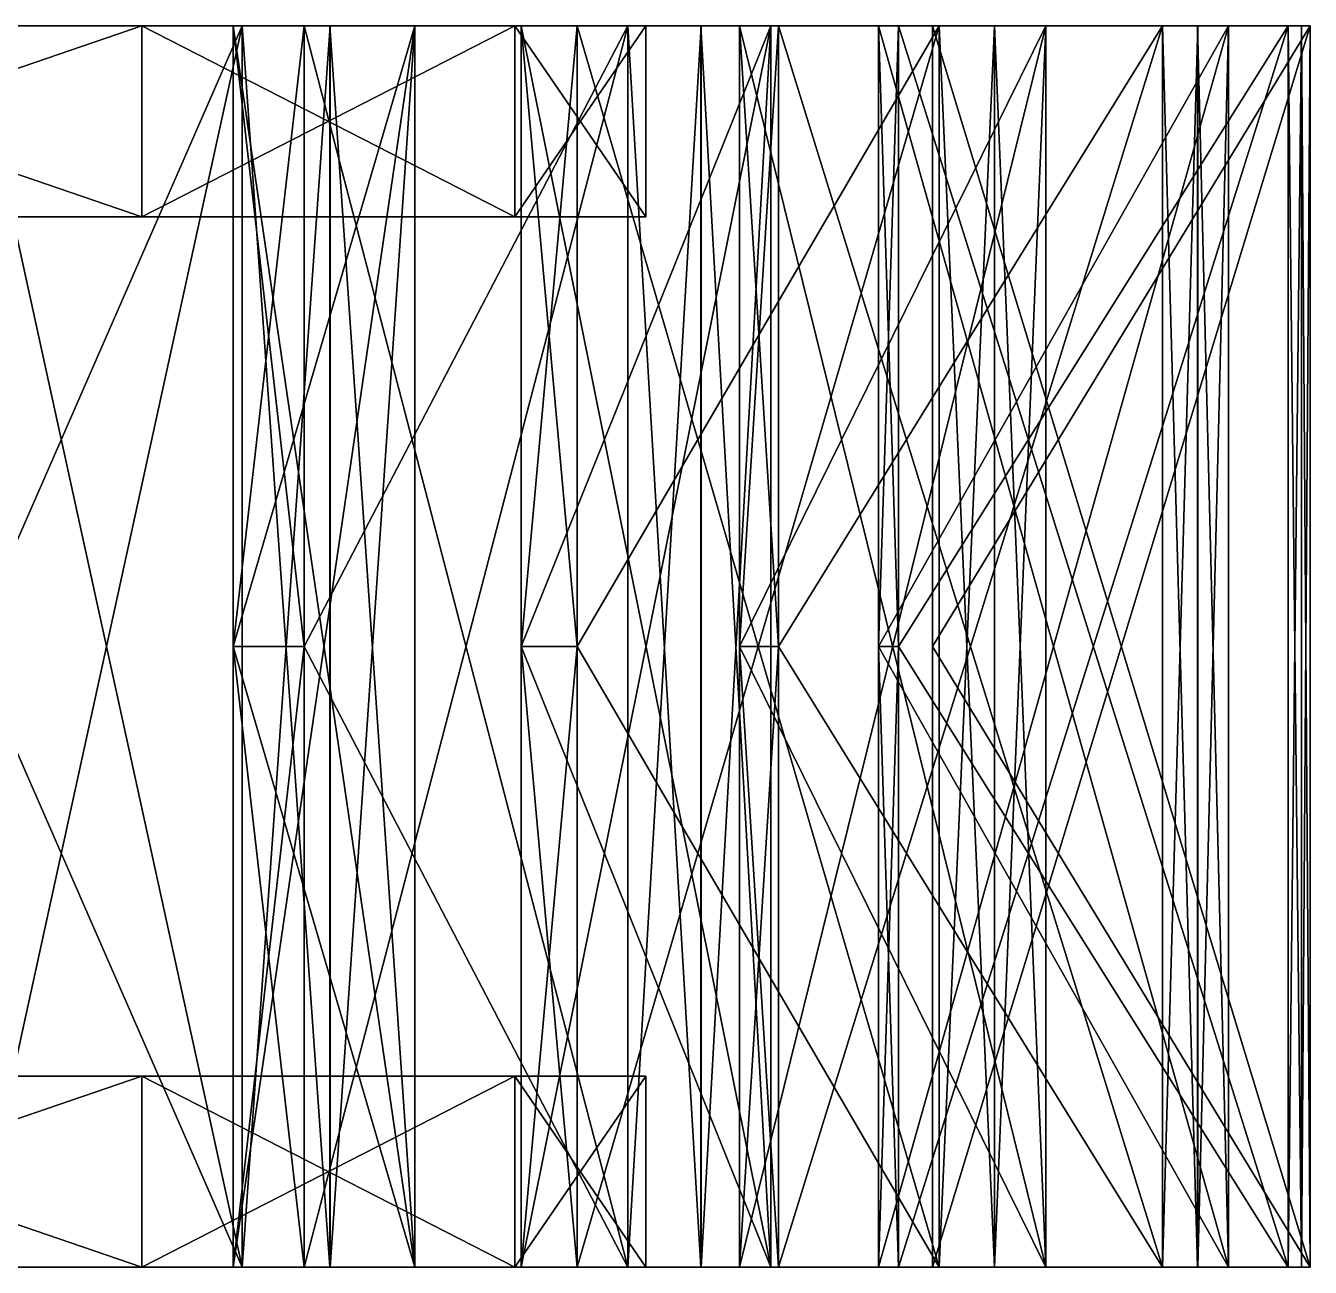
# Model space of a CAD drawing. Extents: x -25 to 25, y 0 to 84.
# Drawn here: x 11.51 to 24.95, y 47 to 60 of the extents above; entities that cross this region are included whole.
import ezdxf

# ---------------------------------------------------------------- set-up
doc = ezdxf.new("R2010")
doc.units = 0

msp = doc.modelspace()

# ---------------------------------------------------------------- linework, layer by layer
for points in [[(13.68017, 60, -15.940607), (6.889307, 60, -16.629351), (12.726896, 60, -12.728698)], [(12.726896, 58, -12.728698), (12.726896, 60, -12.728698), (6.889307, 60, -16.629351)], [(13.68017, 60, -15.940607), (10.933013, 60, -17.936533), (6.889307, 60, -16.629351)], [(12.726896, 58, -12.728698), (6.889307, 60, -16.629351), (6.889307, 58, -16.629351)], [(16.695465, 60, 12.747999), (12.726896, 60, 12.728698), (6.889307, 60, 16.629351)], [(6.889307, 58, 16.629351), (6.889307, 60, 16.629351), (12.726896, 60, 12.728698)], [(14.423315, 60, 15.271476), (16.695465, 60, 12.747999), (6.889307, 60, 16.629351)], [(13.68017, 60, 15.940607), (14.423315, 60, 15.271476), (6.889307, 60, 16.629351)], [(10.933013, 60, 17.936533), (13.68017, 60, 15.940607), (6.889307, 60, 16.629351)], [(12.726896, 58, 12.728698), (6.889307, 58, 16.629351), (12.726896, 60, 12.728698)], [(10.933013, 60, -17.936533), (13.776518, 60, -20.861629), (13.776518, 47, -20.861629)], [(10.933013, 53.5, -17.936533), (10.933013, 60, -17.936533), (13.776518, 47, -20.861629)], [(13.776518, 60, 20.861629), (10.933013, 47, 17.936533), (13.776518, 47, 20.861629)], [(10.933013, 53.5, 17.936533), (10.933013, 47, 17.936533), (13.776518, 60, 20.861629)], [(10.933013, 60, 17.936533), (13.776518, 60, 20.861629), (15.58341, 60, 19.548845)], [(10.933013, 53.5, 17.936533), (13.776518, 60, 20.861629), (10.933013, 60, 17.936533)], [(10.933013, 60, 17.936533), (15.58341, 60, 19.548845), (13.68017, 60, 15.940607)], [(10.933013, 60, -17.936533), (15.58341, 60, -19.548845), (14.695792, 60, -20.224581)], [(13.68017, 60, -15.940607), (15.58341, 60, -19.548845), (10.933013, 60, -17.936533)], [(10.933013, 60, -17.936533), (14.695792, 60, -20.224581), (13.776518, 60, -20.861629)], [(17.283249, 60, -11.938982), (12.726896, 60, -12.728698), (16.629881, 60, -6.88746)], [(16.629881, 58, -6.88746), (16.629881, 60, -6.88746), (12.726896, 60, -12.728698)], [(14.423315, 60, -15.271476), (13.68017, 60, -15.940607), (12.726896, 60, -12.728698)], [(16.695465, 60, -12.747999), (14.423315, 60, -15.271476), (12.726896, 60, -12.728698)], [(17.283249, 60, -11.938982), (16.695465, 60, -12.747999), (12.726896, 60, -12.728698)], [(16.629881, 58, -6.88746), (12.726896, 60, -12.728698), (12.726896, 58, -12.728698)], [(19.387823, 60, 8.084697), (16.629881, 60, 6.88746), (12.726896, 60, 12.728698)], [(12.726896, 58, 12.728698), (12.726896, 60, 12.728698), (16.629881, 60, 6.88746)], [(18.981087, 60, 8.998242), (19.387823, 60, 8.084697), (12.726896, 60, 12.728698)], [(17.283249, 60, 11.938982), (18.981087, 60, 8.998242), (12.726896, 60, 12.728698)], [(16.695465, 60, 12.747999), (17.283249, 60, 11.938982), (12.726896, 60, 12.728698)], [(16.629881, 58, 6.88746), (12.726896, 58, 12.728698), (16.629881, 60, 6.88746)], [(15.58341, 60, -19.548845), (13.68017, 47, -15.940607), (15.58341, 47, -19.548845)], [(13.68017, 53.5, -15.940607), (13.68017, 47, -15.940607), (15.58341, 60, -19.548845)], [(13.68017, 60, 15.940607), (15.58341, 60, 19.548845), (15.58341, 47, 19.548845)], [(13.68017, 53.5, 15.940607), (13.68017, 60, 15.940607), (15.58341, 47, 19.548845)], [(13.68017, 53.5, -15.940607), (15.58341, 60, -19.548845), (13.68017, 60, -15.940607)], [(13.68017, 53.5, 15.940607), (14.423315, 60, 15.271476), (13.68017, 60, 15.940607)], [(14.423315, 53.5, 15.271476), (14.423315, 60, 15.271476), (13.68017, 53.5, 15.940607)], [(14.423315, 53.5, -15.271476), (13.68017, 60, -15.940607), (14.423315, 60, -15.271476)], [(13.68017, 53.5, -15.940607), (13.68017, 60, -15.940607), (14.423315, 53.5, -15.271476)], [(14.695792, 60, -20.224581), (14.695792, 47, -20.224581), (13.776518, 47, -20.861629)], [(13.776518, 60, -20.861629), (14.695792, 60, -20.224581), (13.776518, 47, -20.861629)], [(13.776518, 60, 20.861629), (13.776518, 47, 20.861629), (14.692567, 47, 20.226925)], [(14.692567, 60, 20.226925), (13.776518, 60, 20.861629), (14.692567, 47, 20.226925)], [(15.58341, 60, 19.548845), (13.776518, 60, 20.861629), (14.692567, 60, 20.226925)], [(14.423315, 60, -15.271476), (17.812845, 60, -17.541452), (17.812845, 47, -17.541452)], [(14.423315, 53.5, -15.271476), (14.423315, 60, -15.271476), (17.812845, 47, -17.541452)], [(17.812845, 60, 17.541452), (14.423315, 47, 15.271476), (17.812845, 47, 17.541452)], [(14.423315, 53.5, 15.271476), (14.423315, 47, 15.271476), (17.812845, 60, 17.541452)], [(14.423315, 60, 15.271476), (17.812845, 60, 17.541452), (19.307308, 60, 15.881682)], [(14.423315, 53.5, 15.271476), (17.812845, 60, 17.541452), (14.423315, 60, 15.271476)], [(14.423315, 60, 15.271476), (19.307308, 60, 15.881682), (16.695465, 60, 12.747999)], [(14.423315, 60, -15.271476), (19.307308, 60, -15.881682), (18.579571, 60, -16.727211)], [(16.695465, 60, -12.747999), (19.307308, 60, -15.881682), (14.423315, 60, -15.271476)], [(14.423315, 60, -15.271476), (18.579571, 60, -16.727211), (17.812845, 60, -17.541452)], [(14.692567, 60, 20.226925), (14.692567, 47, 20.226925), (15.58341, 47, 19.548845)], [(15.58341, 60, 19.548845), (14.692567, 60, 20.226925), (15.58341, 47, 19.548845)], [(15.58341, 60, -19.548845), (15.58341, 47, -19.548845), (14.695792, 47, -20.224581)], [(14.695792, 60, -20.224581), (15.58341, 60, -19.548845), (14.695792, 47, -20.224581)], [(16.629881, 60, 6.88746), (23.775589, 60, 7.72796), (24.097767, 60, 6.655649)], [(19.387823, 60, 8.084697), (23.775589, 60, 7.72796), (16.629881, 60, 6.88746)], [(20.437143, 60, 4.855219), (16.629881, 60, 6.88746), (24.097767, 60, 6.655649)], [(16.629881, 60, -6.88746), (24.097767, 60, -6.655649), (23.776831, 60, -7.724138)], [(20.437143, 60, -4.855219), (24.097767, 60, -6.655649), (16.629881, 60, -6.88746)], [(19.387823, 60, -8.084697), (16.629881, 60, -6.88746), (23.776831, 60, -7.724138)], [(20.437143, 60, -4.855219), (16.629881, 60, -6.88746), (18, 60)], [(18, 58), (18, 60), (16.629881, 60, -6.88746)], [(21, 60, 0.5), (18, 60), (16.629881, 60, 6.88746)], [(16.629881, 58, 6.88746), (16.629881, 60, 6.88746), (18, 60)], [(18, 58), (16.629881, 58, 6.88746), (18, 60)], [(18.981087, 60, -8.998242), (17.283249, 60, -11.938982), (16.629881, 60, -6.88746)], [(19.387823, 60, -8.084697), (18.981087, 60, -8.998242), (16.629881, 60, -6.88746)], [(16.629881, 58, -6.88746), (18, 58), (16.629881, 60, -6.88746)], [(20.645056, 60, 3.877072), (21, 60, 0.5), (16.629881, 60, 6.88746)], [(20.437143, 60, 4.855219), (20.645056, 60, 3.877072), (16.629881, 60, 6.88746)], [(19.307308, 60, -15.881682), (16.695465, 47, -12.747999), (19.307308, 47, -15.881682)], [(16.695465, 53.5, -12.747999), (16.695465, 47, -12.747999), (19.307308, 60, -15.881682)], [(16.695465, 60, 12.747999), (19.307308, 60, 15.881682), (19.307308, 47, 15.881682)], [(16.695465, 53.5, 12.747999), (16.695465, 60, 12.747999), (19.307308, 47, 15.881682)], [(16.695465, 53.5, -12.747999), (19.307308, 60, -15.881682), (16.695465, 60, -12.747999)], [(16.695465, 53.5, 12.747999), (17.283249, 60, 11.938982), (16.695465, 60, 12.747999)], [(17.283249, 53.5, 11.938982), (17.283249, 60, 11.938982), (16.695465, 53.5, 12.747999)], [(17.283249, 53.5, -11.938982), (16.695465, 60, -12.747999), (17.283249, 60, -11.938982)], [(16.695465, 53.5, -12.747999), (16.695465, 60, -12.747999), (17.283249, 53.5, -11.938982)], [(17.283249, 60, -11.938982), (21.070663, 60, -13.454632), (21.070663, 47, -13.454632)], [(17.283249, 53.5, -11.938982), (17.283249, 60, -11.938982), (21.070663, 47, -13.454632)], [(21.070663, 60, 13.454632), (17.283249, 47, 11.938982), (21.070663, 47, 13.454632)], [(17.283249, 53.5, 11.938982), (17.283249, 47, 11.938982), (21.070663, 60, 13.454632)], [(17.283249, 60, 11.938982), (21.070663, 60, 13.454632), (21.649321, 60, 12.502277)], [(17.283249, 53.5, 11.938982), (21.070663, 60, 13.454632), (17.283249, 60, 11.938982)], [(17.283249, 60, 11.938982), (21.649321, 60, 12.502277), (22.187386, 60, 11.520414)], [(17.283249, 60, 11.938982), (22.187386, 60, 11.520414), (18.981087, 60, 8.998242)], [(17.283249, 60, -11.938982), (22.187386, 60, -11.520414), (21.651333, 60, -12.498792)], [(18.981087, 60, -8.998242), (22.187386, 60, -11.520414), (17.283249, 60, -11.938982)], [(17.283249, 60, -11.938982), (21.651333, 60, -12.498792), (21.070663, 60, -13.454632)], [(18.579571, 60, -16.727211), (18.579571, 47, -16.727211), (17.812845, 47, -17.541452)], [(17.812845, 60, -17.541452), (18.579571, 60, -16.727211), (17.812845, 47, -17.541452)], [(17.812845, 60, 17.541452), (17.812845, 47, 17.541452), (18.576887, 47, 16.73019)], [(18.576887, 60, 16.73019), (17.812845, 60, 17.541452), (18.576887, 47, 16.73019)], [(19.307308, 60, 15.881682), (17.812845, 60, 17.541452), (18.576887, 60, 16.73019)], [(18, 60), (24.862898, 60, -2.614642), (24.7215, 60, -3.721206)], [(20.645056, 60, -3.877072), (18, 60), (24.7215, 60, -3.721206)], [(18, 60), (24.95496, 60, -1.5), (24.862898, 60, -2.614642)], [(21, 60, -0.5), (24.95496, 60, -1.5), (18, 60)], [(20.437143, 60, -4.855219), (18, 60), (20.645056, 60, -3.877072)], [(21, 60, 0.5), (21, 60, -0.5), (18, 60)], [(18.576887, 60, 16.73019), (18.576887, 47, 16.73019), (19.307308, 47, 15.881682)], [(19.307308, 60, 15.881682), (18.576887, 60, 16.73019), (19.307308, 47, 15.881682)], [(19.307308, 60, -15.881682), (19.307308, 47, -15.881682), (18.579571, 47, -16.727211)], [(18.579571, 60, -16.727211), (19.307308, 60, -15.881682), (18.579571, 47, -16.727211)], [(22.187386, 60, -11.520414), (18.981087, 47, -8.998242), (22.187386, 47, -11.520414)], [(18.981087, 53.5, -8.998242), (18.981087, 47, -8.998242), (22.187386, 60, -11.520414)], [(18.981087, 60, 8.998242), (22.187386, 60, 11.520414), (22.187386, 47, 11.520414)], [(18.981087, 53.5, 8.998242), (18.981087, 60, 8.998242), (22.187386, 47, 11.520414)], [(18.981087, 53.5, -8.998242), (22.187386, 60, -11.520414), (18.981087, 60, -8.998242)], [(18.981087, 53.5, 8.998242), (19.387823, 60, 8.084697), (18.981087, 60, 8.998242)], [(19.387823, 53.5, 8.084697), (19.387823, 60, 8.084697), (18.981087, 53.5, 8.998242)], [(19.387823, 53.5, -8.084697), (18.981087, 60, -8.998242), (19.387823, 60, -8.084697)], [(18.981087, 53.5, -8.998242), (18.981087, 60, -8.998242), (19.387823, 53.5, -8.084697)], [(19.387823, 60, -8.084697), (23.407595, 60, -8.779778), (23.407595, 47, -8.779778)], [(19.387823, 53.5, -8.084697), (19.387823, 60, -8.084697), (23.407595, 47, -8.779778)], [(23.407595, 60, 8.779778), (19.387823, 47, 8.084697), (23.407595, 47, 8.779778)], [(19.387823, 53.5, 8.084697), (19.387823, 47, 8.084697), (23.407595, 60, 8.779778)], [(19.387823, 60, 8.084697), (23.407595, 60, 8.779778), (23.775589, 60, 7.72796)], [(19.387823, 53.5, 8.084697), (23.407595, 60, 8.779778), (19.387823, 60, 8.084697)], [(19.387823, 60, -8.084697), (23.776831, 60, -7.724138), (23.407595, 60, -8.779778)], [(24.097767, 60, -6.655649), (20.437143, 47, -4.855219), (24.097767, 47, -6.655649)], [(20.437143, 53.5, -4.855219), (20.437143, 47, -4.855219), (24.097767, 60, -6.655649)], [(20.437143, 60, 4.855219), (24.097767, 60, 6.655649), (24.097767, 47, 6.655649)], [(20.437143, 53.5, 4.855219), (20.437143, 60, 4.855219), (24.097767, 47, 6.655649)], [(20.437143, 53.5, -4.855219), (24.097767, 60, -6.655649), (20.437143, 60, -4.855219)], [(20.645056, 53.5, -3.877072), (20.437143, 60, -4.855219), (20.645056, 60, -3.877072)], [(20.437143, 53.5, 4.855219), (20.645056, 60, 3.877072), (20.437143, 60, 4.855219)], [(20.645056, 53.5, 3.877072), (20.645056, 60, 3.877072), (20.437143, 53.5, 4.855219)], [(20.437143, 53.5, -4.855219), (20.437143, 60, -4.855219), (20.645056, 53.5, -3.877072)], [(24.7215, 60, 3.721206), (20.645056, 47, 3.877072), (24.7215, 47, 3.721206)], [(20.645056, 53.5, 3.877072), (20.645056, 47, 3.877072), (24.7215, 60, 3.721206)], [(20.645056, 60, -3.877072), (24.7215, 60, -3.721206), (24.7215, 47, -3.721206)], [(20.645056, 53.5, -3.877072), (20.645056, 60, -3.877072), (24.7215, 47, -3.721206)], [(20.645056, 60, 3.877072), (24.7215, 60, 3.721206), (24.862764, 60, 2.615895)], [(20.645056, 53.5, 3.877072), (24.7215, 60, 3.721206), (20.645056, 60, 3.877072)], [(20.645056, 60, 3.877072), (24.862764, 60, 2.615895), (24.95496, 60, 1.5)], [(20.645056, 60, 3.877072), (24.95496, 60, 1.5), (21, 60, 0.5)], [(21, 60, 0.5), (24.95496, 60, 1.5), (24.95496, 47, 1.5)], [(21, 53.5, 0.5), (21, 60, 0.5), (24.95496, 47, 1.5)], [(24.95496, 60, -1.5), (21, 47, -0.5), (24.95496, 47, -1.5)], [(21, 53.5, -0.5), (21, 47, -0.5), (24.95496, 60, -1.5)], [(21, 53.5, -0.5), (24.95496, 60, -1.5), (21, 60, -0.5)], [(21, 53.5, 0.5), (21, 60, -0.5), (21, 60, 0.5)], [(21, 53.5, -0.5), (21, 60, -0.5), (21, 53.5, 0.5)], [(21.651333, 60, -12.498792), (21.651333, 47, -12.498792), (21.070663, 47, -13.454632)], [(21.070663, 60, -13.454632), (21.651333, 60, -12.498792), (21.070663, 47, -13.454632)], [(21.070663, 60, 13.454632), (21.070663, 47, 13.454632), (21.649321, 47, 12.502277)], [(21.649321, 60, 12.502277), (21.070663, 60, 13.454632), (21.649321, 47, 12.502277)], [(21.649321, 60, 12.502277), (21.649321, 47, 12.502277), (22.187386, 47, 11.520414)], [(22.187386, 60, 11.520414), (21.649321, 60, 12.502277), (22.187386, 47, 11.520414)], [(22.187386, 60, -11.520414), (22.187386, 47, -11.520414), (21.651333, 47, -12.498792)], [(21.651333, 60, -12.498792), (22.187386, 60, -11.520414), (21.651333, 47, -12.498792)], [(23.776831, 60, -7.724138), (23.776831, 47, -7.724138), (23.407595, 47, -8.779778)], [(23.407595, 60, -8.779778), (23.776831, 60, -7.724138), (23.407595, 47, -8.779778)], [(23.407595, 60, 8.779778), (23.407595, 47, 8.779778), (23.775589, 47, 7.72796)], [(23.775589, 60, 7.72796), (23.407595, 60, 8.779778), (23.775589, 47, 7.72796)], [(23.775589, 60, 7.72796), (23.775589, 47, 7.72796), (24.097767, 47, 6.655649)], [(24.097767, 60, 6.655649), (23.775589, 60, 7.72796), (24.097767, 47, 6.655649)], [(24.097767, 60, -6.655649), (24.097767, 47, -6.655649), (23.776831, 47, -7.724138)], [(23.776831, 60, -7.724138), (24.097767, 60, -6.655649), (23.776831, 47, -7.724138)], [(24.7215, 60, 3.721206), (24.7215, 47, 3.721206), (24.862764, 47, 2.615895)], [(24.862764, 60, 2.615895), (24.7215, 60, 3.721206), (24.862764, 47, 2.615895)], [(24.862898, 60, -2.614642), (24.862898, 47, -2.614642), (24.7215, 47, -3.721206)], [(24.862898, 60, -2.614642), (24.7215, 47, -3.721206), (24.7215, 60, -3.721206)], [(24.862764, 60, 2.615895), (24.862764, 47, 2.615895), (24.95496, 47, 1.5)], [(24.95496, 60, 1.5), (24.862764, 60, 2.615895), (24.95496, 47, 1.5)], [(24.95496, 60, -1.5), (24.95496, 47, -1.5), (24.862898, 47, -2.614642)], [(24.862898, 60, -2.614642), (24.95496, 60, -1.5), (24.862898, 47, -2.614642)], [(12.726896, 58, -12.728698), (-12.726896, 58, -12.728698), (-16.629881, 58, -6.88746)], [(0, 58, -9.999727), (12.726896, 58, -12.728698), (-16.629881, 58, -6.88746)], [(12.726896, 58, 12.728698), (-12.726896, 58, 12.728698), (-6.889307, 58, 16.629351)], [(16.629881, 58, 6.88746), (-12.726896, 58, 12.728698), (12.726896, 58, 12.728698)], [(0, 58, 9.999727), (-12.726896, 58, 12.728698), (16.629881, 58, 6.88746)], [(12.726896, 58, -12.728698), (6.889307, 58, -16.629351), (-12.726896, 58, -12.728698)], [(12.726896, 58, 12.728698), (-6.889307, 58, 16.629351), (6.889307, 58, 16.629351)], [(4.999216, 58, 8.660459), (0, 58, 9.999727), (16.629881, 58, 6.88746)], [(0, 58, -9.999727), (4.999216, 58, -8.660459), (12.726896, 58, -12.728698)], [(8.659694, 58, 5.000803), (4.999216, 58, 8.660459), (16.629881, 58, 6.88746)], [(4.999216, 58, -8.660459), (16.629881, 58, -6.88746), (12.726896, 58, -12.728698)], [(4.999216, 58, -8.660459), (8.659694, 58, -5.000803), (16.629881, 58, -6.88746)], [(8.659694, 58, 5.000803), (16.629881, 58, 6.88746), (18, 58)], [(8.659694, 58, 5.000803), (18, 58), (10, 58)], [(8.659694, 58, -5.000803), (10, 58), (16.629881, 58, -6.88746)], [(10, 58), (18, 58), (16.629881, 58, -6.88746)], [(10.933013, 53.5, -17.936533), (13.776518, 47, -20.861629), (10.933013, 47, -17.936533)], [(13.68017, 53.5, -15.940607), (14.423315, 47, -15.271476), (13.68017, 47, -15.940607)], [(13.68017, 53.5, -15.940607), (14.423315, 53.5, -15.271476), (14.423315, 47, -15.271476)], [(13.68017, 53.5, 15.940607), (15.58341, 47, 19.548845), (13.68017, 47, 15.940607)], [(14.423315, 53.5, 15.271476), (13.68017, 47, 15.940607), (14.423315, 47, 15.271476)], [(14.423315, 53.5, 15.271476), (13.68017, 53.5, 15.940607), (13.68017, 47, 15.940607)], [(14.423315, 53.5, -15.271476), (17.812845, 47, -17.541452), (14.423315, 47, -15.271476)], [(16.695465, 53.5, -12.747999), (17.283249, 47, -11.938982), (16.695465, 47, -12.747999)], [(16.695465, 53.5, -12.747999), (17.283249, 53.5, -11.938982), (17.283249, 47, -11.938982)], [(16.695465, 53.5, 12.747999), (19.307308, 47, 15.881682), (16.695465, 47, 12.747999)], [(17.283249, 53.5, 11.938982), (16.695465, 47, 12.747999), (17.283249, 47, 11.938982)], [(17.283249, 53.5, 11.938982), (16.695465, 53.5, 12.747999), (16.695465, 47, 12.747999)], [(17.283249, 53.5, -11.938982), (21.070663, 47, -13.454632), (17.283249, 47, -11.938982)], [(18.981087, 53.5, -8.998242), (19.387823, 47, -8.084697), (18.981087, 47, -8.998242)], [(18.981087, 53.5, -8.998242), (19.387823, 53.5, -8.084697), (19.387823, 47, -8.084697)], [(18.981087, 53.5, 8.998242), (22.187386, 47, 11.520414), (18.981087, 47, 8.998242)], [(19.387823, 53.5, 8.084697), (18.981087, 47, 8.998242), (19.387823, 47, 8.084697)], [(19.387823, 53.5, 8.084697), (18.981087, 53.5, 8.998242), (18.981087, 47, 8.998242)], [(19.387823, 53.5, -8.084697), (23.407595, 47, -8.779778), (19.387823, 47, -8.084697)], [(20.437143, 53.5, -4.855219), (20.645056, 47, -3.877072), (20.437143, 47, -4.855219)], [(20.437143, 53.5, -4.855219), (20.645056, 53.5, -3.877072), (20.645056, 47, -3.877072)], [(20.437143, 53.5, 4.855219), (24.097767, 47, 6.655649), (20.437143, 47, 4.855219)], [(20.645056, 53.5, 3.877072), (20.437143, 47, 4.855219), (20.645056, 47, 3.877072)], [(20.645056, 53.5, 3.877072), (20.437143, 53.5, 4.855219), (20.437143, 47, 4.855219)], [(20.645056, 53.5, -3.877072), (24.7215, 47, -3.721206), (20.645056, 47, -3.877072)], [(21, 53.5, 0.5), (24.95496, 47, 1.5), (21, 47, 0.5)], [(21, 53.5, -0.5), (21, 47, 0.5), (21, 47, -0.5)], [(21, 53.5, -0.5), (21, 53.5, 0.5), (21, 47, 0.5)], [(12.726896, 49, 12.728698), (-16.629881, 49, 6.88746), (0, 49, 9.999727)], [(12.726896, 49, 12.728698), (-12.726896, 49, 12.728698), (-16.629881, 49, 6.88746)], [(-12.726896, 49, -12.728698), (16.629881, 49, -6.88746), (0, 49, -9.999727)], [(-12.726896, 49, -12.728698), (12.726896, 49, -12.728698), (16.629881, 49, -6.88746)], [(-12.726896, 49, -12.728698), (-6.889307, 49, -16.629351), (12.726896, 49, -12.728698)], [(12.726896, 49, 12.728698), (6.889307, 49, 16.629351), (-12.726896, 49, 12.728698)], [(-6.889307, 49, -16.629351), (6.889307, 49, -16.629351), (12.726896, 49, -12.728698)], [(12.726896, 49, 12.728698), (0, 49, 9.999727), (4.999216, 49, 8.660459)], [(16.629881, 49, -6.88746), (4.999216, 49, -8.660459), (0, 49, -9.999727)], [(16.629881, 49, 6.88746), (4.999216, 49, 8.660459), (8.659694, 49, 5.000803)], [(16.629881, 49, 6.88746), (12.726896, 49, 12.728698), (4.999216, 49, 8.660459)], [(16.629881, 49, -6.88746), (8.659694, 49, -5.000803), (4.999216, 49, -8.660459)], [(12.726896, 47, -12.728698), (12.726896, 49, -12.728698), (6.889307, 49, -16.629351)], [(12.726896, 47, -12.728698), (6.889307, 49, -16.629351), (6.889307, 47, -16.629351)], [(6.889307, 47, 16.629351), (6.889307, 49, 16.629351), (12.726896, 49, 12.728698)], [(12.726896, 47, 12.728698), (6.889307, 47, 16.629351), (12.726896, 49, 12.728698)], [(16.629881, 49, 6.88746), (8.659694, 49, 5.000803), (10, 49)], [(18, 49), (10, 49), (8.659694, 49, -5.000803)], [(16.629881, 49, -6.88746), (18, 49), (8.659694, 49, -5.000803)], [(16.629881, 49, 6.88746), (10, 49), (18, 49)], [(16.629881, 47, -6.88746), (16.629881, 49, -6.88746), (12.726896, 49, -12.728698)], [(16.629881, 47, -6.88746), (12.726896, 49, -12.728698), (12.726896, 47, -12.728698)], [(12.726896, 47, 12.728698), (12.726896, 49, 12.728698), (16.629881, 49, 6.88746)], [(16.629881, 47, 6.88746), (12.726896, 47, 12.728698), (16.629881, 49, 6.88746)], [(18, 47), (18, 49), (16.629881, 49, -6.88746)], [(16.629881, 47, 6.88746), (16.629881, 49, 6.88746), (18, 49)], [(18, 47), (16.629881, 47, 6.88746), (18, 49)], [(16.629881, 47, -6.88746), (18, 47), (16.629881, 49, -6.88746)], [(13.68017, 47, 15.940607), (6.889307, 47, 16.629351), (12.726896, 47, 12.728698)], [(13.68017, 47, 15.940607), (10.933013, 47, 17.936533), (6.889307, 47, 16.629351)], [(16.695465, 47, -12.747999), (12.726896, 47, -12.728698), (6.889307, 47, -16.629351)], [(14.423315, 47, -15.271476), (16.695465, 47, -12.747999), (6.889307, 47, -16.629351)], [(13.68017, 47, -15.940607), (14.423315, 47, -15.271476), (6.889307, 47, -16.629351)], [(10.933013, 47, -17.936533), (13.68017, 47, -15.940607), (6.889307, 47, -16.629351)], [(10.933013, 47, -17.936533), (15.58341, 47, -19.548845), (13.68017, 47, -15.940607)], [(10.933013, 47, -17.936533), (13.776518, 47, -20.861629), (15.58341, 47, -19.548845)], [(14.692567, 47, 20.226925), (13.776518, 47, 20.861629), (10.933013, 47, 17.936533)], [(15.58341, 47, 19.548845), (14.692567, 47, 20.226925), (10.933013, 47, 17.936533)], [(13.68017, 47, 15.940607), (15.58341, 47, 19.548845), (10.933013, 47, 17.936533)], [(17.283249, 47, 11.938982), (12.726896, 47, 12.728698), (16.629881, 47, 6.88746)], [(14.423315, 47, 15.271476), (13.68017, 47, 15.940607), (12.726896, 47, 12.728698)], [(16.695465, 47, 12.747999), (14.423315, 47, 15.271476), (12.726896, 47, 12.728698)], [(17.283249, 47, 11.938982), (16.695465, 47, 12.747999), (12.726896, 47, 12.728698)], [(19.387823, 47, -8.084697), (16.629881, 47, -6.88746), (12.726896, 47, -12.728698)], [(18.981087, 47, -8.998242), (19.387823, 47, -8.084697), (12.726896, 47, -12.728698)], [(17.283249, 47, -11.938982), (18.981087, 47, -8.998242), (12.726896, 47, -12.728698)], [(16.695465, 47, -12.747999), (17.283249, 47, -11.938982), (12.726896, 47, -12.728698)], [(13.776518, 47, -20.861629), (14.695792, 47, -20.224581), (15.58341, 47, -19.548845)], [(14.423315, 47, -15.271476), (19.307308, 47, -15.881682), (16.695465, 47, -12.747999)], [(14.423315, 47, -15.271476), (17.812845, 47, -17.541452), (19.307308, 47, -15.881682)], [(18.576887, 47, 16.73019), (17.812845, 47, 17.541452), (14.423315, 47, 15.271476)], [(19.307308, 47, 15.881682), (18.576887, 47, 16.73019), (14.423315, 47, 15.271476)], [(16.695465, 47, 12.747999), (19.307308, 47, 15.881682), (14.423315, 47, 15.271476)], [(20.437143, 47, 4.855219), (16.629881, 47, 6.88746), (18, 47)], [(18.981087, 47, 8.998242), (17.283249, 47, 11.938982), (16.629881, 47, 6.88746)], [(19.387823, 47, 8.084697), (18.981087, 47, 8.998242), (16.629881, 47, 6.88746)], [(23.775589, 47, 7.72796), (19.387823, 47, 8.084697), (16.629881, 47, 6.88746)], [(24.097767, 47, 6.655649), (23.775589, 47, 7.72796), (16.629881, 47, 6.88746)], [(20.437143, 47, 4.855219), (24.097767, 47, 6.655649), (16.629881, 47, 6.88746)], [(21, 47, -0.5), (18, 47), (16.629881, 47, -6.88746)], [(20.437143, 47, -4.855219), (20.645056, 47, -3.877072), (16.629881, 47, -6.88746)], [(21, 47, -0.5), (16.629881, 47, -6.88746), (20.645056, 47, -3.877072)], [(24.097767, 47, -6.655649), (20.437143, 47, -4.855219), (16.629881, 47, -6.88746)], [(23.776831, 47, -7.724138), (24.097767, 47, -6.655649), (16.629881, 47, -6.88746)], [(19.387823, 47, -8.084697), (23.776831, 47, -7.724138), (16.629881, 47, -6.88746)], [(17.283249, 47, -11.938982), (22.187386, 47, -11.520414), (18.981087, 47, -8.998242)], [(17.283249, 47, -11.938982), (21.651333, 47, -12.498792), (22.187386, 47, -11.520414)], [(17.283249, 47, -11.938982), (21.070663, 47, -13.454632), (21.651333, 47, -12.498792)], [(21.649321, 47, 12.502277), (21.070663, 47, 13.454632), (17.283249, 47, 11.938982)], [(22.187386, 47, 11.520414), (21.649321, 47, 12.502277), (17.283249, 47, 11.938982)], [(18.981087, 47, 8.998242), (22.187386, 47, 11.520414), (17.283249, 47, 11.938982)], [(17.812845, 47, -17.541452), (18.579571, 47, -16.727211), (19.307308, 47, -15.881682)], [(20.645056, 47, 3.877072), (20.437143, 47, 4.855219), (18, 47)], [(24.7215, 47, 3.721206), (20.645056, 47, 3.877072), (18, 47)], [(24.862764, 47, 2.615895), (24.7215, 47, 3.721206), (18, 47)], [(24.95496, 47, 1.5), (24.862764, 47, 2.615895), (18, 47)], [(21, 47, 0.5), (24.95496, 47, 1.5), (18, 47)], [(21, 47, -0.5), (21, 47, 0.5), (18, 47)], [(19.387823, 47, -8.084697), (23.407595, 47, -8.779778), (23.776831, 47, -7.724138)], [(23.775589, 47, 7.72796), (23.407595, 47, 8.779778), (19.387823, 47, 8.084697)], [(24.95496, 47, -1.5), (21, 47, -0.5), (20.645056, 47, -3.877072)], [(24.862898, 47, -2.614642), (24.95496, 47, -1.5), (20.645056, 47, -3.877072)], [(24.7215, 47, -3.721206), (24.862898, 47, -2.614642), (20.645056, 47, -3.877072)]]:
    msp.add_3dface(points)

doc.saveas('drawing.dxf')
